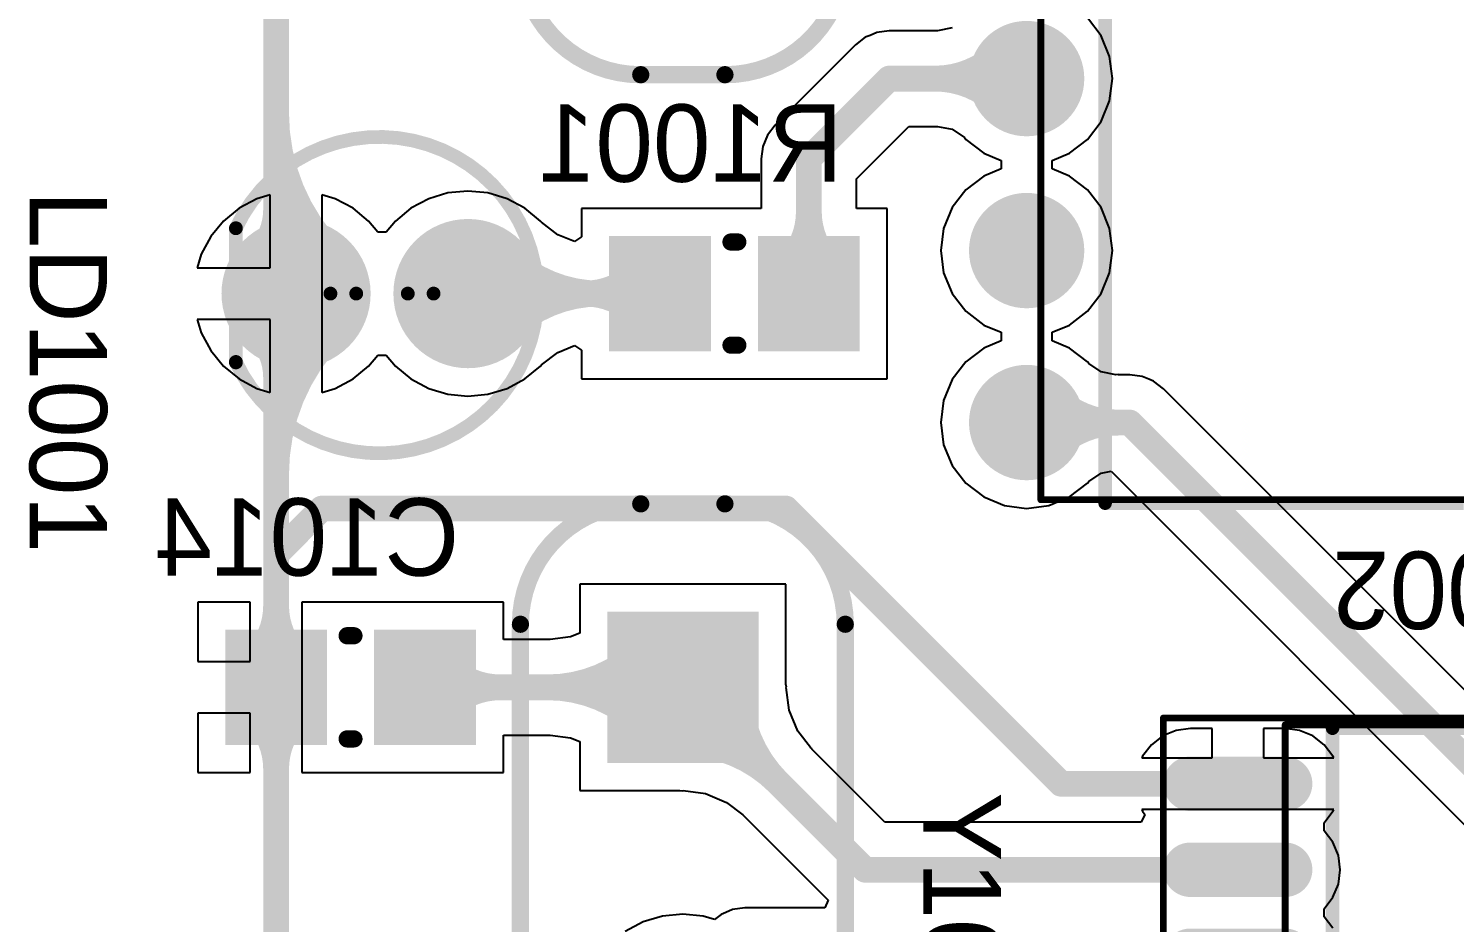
# Model space of a CAD drawing. Extents: x 41 to 201, y 4 to 127.
# Drawn here: x 96.76 to 117.83, y 39.35 to 52.56 of the extents above; entities that cross this region are included whole.
import ezdxf

# ---------------------------------------------------------------- set-up
doc = ezdxf.new("R2010")
doc.units = 0
doc.layers.get('0').update_dxf_attribs({"linetype": 'CONTINUOUS'})
for name, color, linetype in [('BOTTOMLAYER', 5, 'CONTINUOUS'), ('BOTTOMOVERLAY', 54, 'CONTINUOUS'), ('BOTTOMPASTE', 16, 'CONTINUOUS'), ('BOTTOMSOLDER', 6, 'CONTINUOUS'), ('MECHANICAL13', 56, 'CONTINUOUS'), ('MECHANICAL15', 56, 'CONTINUOUS'), ('MULTILAYER', 9, 'CONTINUOUS'), ('TOPLAYER', 1, 'CONTINUOUS'), ('TOPOVERLAY', 2, 'CONTINUOUS'), ('TOPSOLDER', 216, 'CONTINUOUS')]:
    doc.layers.add(name, color=color, linetype=linetype)

# ---------------------------------------------------------------- blocks, each defined once
blk = doc.blocks.new('DIP28_300_100__1')
at = {"layer": 'BOTTOMLAYER', "const_width": 0.75}
for points in [[(27.565, 0, 1), (28.315, 0, 1)], [(30.105, 0, 1), (30.855, 0, 1)], [(32.645, 0, 1), (33.395, 0, 1)]]:
    blk.add_lwpolyline(points, format="xyb", close=True, dxfattribs=at)
at = {"layer": 'BOTTOMSOLDER', "const_width": 0.852}
for points in [[(27.514, 0, 1), (28.366, 0, 1)], [(30.054, 0, 1), (30.906, 0, 1)], [(32.594, 0, 1), (33.446, 0, 1)]]:
    blk.add_lwpolyline(points, format="xyb", close=True, dxfattribs=at)
at = {"layer": 'MECHANICAL13', "const_width": 0.1}
for points in [[(34.16, 0.21), (34.16, 7.41)], [(34.16, 0.21), (-1.14, 0.21)]]:
    blk.add_lwpolyline(points, dxfattribs=at)
at = {"layer": 'MECHANICAL13', "const_width": 0.05}
blk.add_lwpolyline([(34.135, 0.21, 1), (34.185, 0.21, 1)], format="xyb", close=True, dxfattribs=at)
blk.add_lwpolyline([(34.135, 0.21, 1), (34.185, 0.21, 1)], format="xyb", close=True, dxfattribs=at)
at = {"layer": 'MULTILAYER', "const_width": 0.75}
for points in [[(27.565, 0, 1), (28.315, 0, 1)], [(30.105, 0, 1), (30.855, 0, 1)], [(32.645, 0, 1), (33.395, 0, 1)]]:
    blk.add_lwpolyline(points, format="xyb", close=True, dxfattribs=at)
at = {"layer": 'TOPLAYER', "const_width": 0.75}
for points in [[(27.565, 0, 1), (28.315, 0, 1)], [(30.105, 0, 1), (30.855, 0, 1)], [(32.645, 0, 1), (33.395, 0, 1)]]:
    blk.add_lwpolyline(points, format="xyb", close=True, dxfattribs=at)
at = {"layer": 'TOPOVERLAY', "const_width": 0.2}
for points in [[(34.21, 1.16), (34.21, 6.46)], [(34.21, 1.16), (-1.19, 1.16)]]:
    blk.add_lwpolyline(points, dxfattribs=at)
at = {"layer": 'TOPOVERLAY', "const_width": 0.1}
blk.add_lwpolyline([(34.16, 1.16, 1), (34.26, 1.16, 1)], format="xyb", close=True, dxfattribs=at)
blk.add_lwpolyline([(34.16, 1.16, 1), (34.26, 1.16, 1)], format="xyb", close=True, dxfattribs=at)
at = {"layer": 'TOPSOLDER', "const_width": 0.852}
for points in [[(27.514, 0, 1), (28.366, 0, 1)], [(30.054, 0, 1), (30.906, 0, 1)], [(32.594, 0, 1), (33.446, 0, 1)]]:
    blk.add_lwpolyline(points, format="xyb", close=True, dxfattribs=at)
blk = doc.blocks.new('LED3MM_4')
at = {"layer": 'BOTTOMLAYER', "const_width": 1}
for points in [[(-0.5, 0, 1), (0.5, 0, 1)], [(2.04, 0, 1), (3.04, 0, 1)]]:
    blk.add_lwpolyline(points, format="xyb", close=True, dxfattribs=at)
at = {"layer": 'BOTTOMSOLDER', "const_width": 1.102}
for points in [[(-0.551, 0, 1), (0.551, 0, 1)], [(1.989, 0, 1), (3.091, 0, 1)]]:
    blk.add_lwpolyline(points, format="xyb", close=True, dxfattribs=at)
at = {"layer": 'MULTILAYER', "const_width": 1}
for points in [[(-0.5, 0, 1), (0.5, 0, 1)], [(2.04, 0, 1), (3.04, 0, 1)]]:
    blk.add_lwpolyline(points, format="xyb", close=True, dxfattribs=at)
at = {"layer": 'TOPLAYER', "const_width": 1}
for points in [[(-0.5, 0, 1), (0.5, 0, 1)], [(2.04, 0, 1), (3.04, 0, 1)]]:
    blk.add_lwpolyline(points, format="xyb", close=True, dxfattribs=at)
at = {"layer": 'TOPOVERLAY', "const_width": 0.203}
blk.add_lwpolyline([(3.429, -0.965, -4.510709), (3.429, 1.01)], format="xyb", dxfattribs=at)
for points in [[(3.429, 1.016), (3.429, -0.965)], [(0.889, 0), (0.508, 0)], [(2.032, 0), (1.651, 0)]]:
    blk.add_lwpolyline(points, dxfattribs=at)
at = {"layer": 'TOPOVERLAY', "const_width": 0.102}
for points in [[(3.378, 1.016, 1), (3.48, 1.016, 1)], [(3.378, 1.01, 1), (3.48, 1.01, 1)], [(0.457, 0, 1), (0.559, 0, 1)], [(0.838, 0, 1), (0.94, 0, 1)], [(1.6, 0, 1), (1.702, 0, 1)], [(1.981, 0, 1), (2.083, 0, 1)], [(3.378, -0.965, 1), (3.48, -0.965, 1)], [(3.378, -0.965, 1), (3.48, -0.965, 1)]]:
    blk.add_lwpolyline(points, format="xyb", close=True, dxfattribs=at)
at = {"layer": 'TOPSOLDER', "const_width": 1.102}
for points in [[(-0.551, 0, 1), (0.551, 0, 1)], [(1.989, 0, 1), (3.091, 0, 1)]]:
    blk.add_lwpolyline(points, format="xyb", close=True, dxfattribs=at)
blk = doc.blocks.new('HC49_US_THT_7')
at = {"layer": 'BOTTOMLAYER', "const_width": 1.016}
blk.add_lwpolyline([(1.932, 0, 1), (2.948, 0, 1)], format="xyb", close=True, dxfattribs=at)
at = {"layer": 'BOTTOMLAYER'}
blk.add_solid([(-3.456, -1.016), (-1.424, -1.016), (-3.456, 1.016), (-1.424, 1.016)], dxfattribs=at)
at = {"layer": 'BOTTOMSOLDER', "const_width": 1.118}
blk.add_lwpolyline([(1.881, 0, 1), (2.999, 0, 1)], format="xyb", close=True, dxfattribs=at)
at = {"layer": 'BOTTOMSOLDER'}
blk.add_solid([(-3.558, -1.118), (-1.322, -1.118), (-3.558, 1.118), (-1.322, 1.118)], dxfattribs=at)
at = {"layer": 'MULTILAYER', "const_width": 1.016}
blk.add_lwpolyline([(1.932, 0, 1), (2.948, 0, 1)], format="xyb", close=True, dxfattribs=at)
at = {"layer": 'MULTILAYER'}
blk.add_solid([(-3.456, -1.016), (-1.424, -1.016), (-3.456, 1.016), (-1.424, 1.016)], dxfattribs=at)
at = {"layer": 'TOPLAYER', "const_width": 1.016}
blk.add_lwpolyline([(1.932, 0, 1), (2.948, 0, 1)], format="xyb", close=True, dxfattribs=at)
at = {"layer": 'TOPLAYER'}
blk.add_solid([(-3.456, -1.016), (-1.424, -1.016), (-3.456, 1.016), (-1.424, 1.016)], dxfattribs=at)
at = {"layer": 'TOPOVERLAY', "const_width": 0.254}
for points in [[(-5.15, 0.622, -0.414214), (-3.372, 2.4)], [(3.372, 2.4, -0.414214), (5.15, 0.622)], [(-3.372, -2.4, -0.414214), (-5.15, -0.622)], [(5.15, -0.622, -0.414214), (3.372, -2.4)]]:
    blk.add_lwpolyline(points, format="xyb", dxfattribs=at)
for points in [[(3.372, 2.4), (-3.372, 2.4)], [(-5.15, -0.622), (-5.15, 0.622)], [(5.15, -0.622), (5.15, 0.622)], [(3.372, -2.4), (-3.372, -2.4)]]:
    blk.add_lwpolyline(points, dxfattribs=at)
at = {"layer": 'TOPOVERLAY', "const_width": 0.127}
for points in [[(-3.435, 2.4, 1), (-3.308, 2.4, 1)], [(-3.435, 2.4, 1), (-3.308, 2.4, 1)], [(3.308, 2.4, 1), (3.435, 2.4, 1)], [(3.308, 2.4, 1), (3.435, 2.4, 1)], [(-5.213, 0.622, 1), (-5.086, 0.622, 1)], [(-5.213, 0.622, 1), (-5.086, 0.622, 1)], [(5.086, 0.622, 1), (5.213, 0.622, 1)], [(5.086, 0.622, 1), (5.213, 0.622, 1)], [(-5.213, -0.622, 1), (-5.086, -0.622, 1)], [(-5.213, -0.622, 1), (-5.086, -0.622, 1)], [(5.086, -0.622, 1), (5.213, -0.622, 1)], [(5.086, -0.622, 1), (5.213, -0.622, 1)], [(-3.435, -2.4, 1), (-3.308, -2.4, 1)], [(-3.435, -2.4, 1), (-3.308, -2.4, 1)], [(3.308, -2.4, 1), (3.435, -2.4, 1)], [(3.308, -2.4, 1), (3.435, -2.4, 1)]]:
    blk.add_lwpolyline(points, format="xyb", close=True, dxfattribs=at)
at = {"layer": 'TOPSOLDER', "const_width": 1.118}
blk.add_lwpolyline([(1.881, 0, 1), (2.999, 0, 1)], format="xyb", close=True, dxfattribs=at)
at = {"layer": 'TOPSOLDER'}
blk.add_solid([(-3.558, -1.118), (-1.322, -1.118), (-3.558, 1.118), (-1.322, 1.118)], dxfattribs=at)
blk = doc.blocks.new('HC49_US_THT_8')
at = {"layer": 'BOTTOMLAYER', "const_width": 1.016}
blk.add_lwpolyline([(1.932, 0, 1), (2.948, 0, 1)], format="xyb", close=True, dxfattribs=at)
at = {"layer": 'BOTTOMLAYER'}
blk.add_solid([(-3.456, -1.016), (-1.424, -1.016), (-3.456, 1.016), (-1.424, 1.016)], dxfattribs=at)
at = {"layer": 'BOTTOMSOLDER', "const_width": 1.118}
blk.add_lwpolyline([(1.881, 0, 1), (2.999, 0, 1)], format="xyb", close=True, dxfattribs=at)
at = {"layer": 'BOTTOMSOLDER'}
blk.add_solid([(-3.558, -1.118), (-1.322, -1.118), (-3.558, 1.118), (-1.322, 1.118)], dxfattribs=at)
at = {"layer": 'MULTILAYER', "const_width": 1.016}
blk.add_lwpolyline([(1.932, 0, 1), (2.948, 0, 1)], format="xyb", close=True, dxfattribs=at)
at = {"layer": 'MULTILAYER'}
blk.add_solid([(-3.456, -1.016), (-1.424, -1.016), (-3.456, 1.016), (-1.424, 1.016)], dxfattribs=at)
at = {"layer": 'TOPLAYER', "const_width": 1.016}
blk.add_lwpolyline([(1.932, 0, 1), (2.948, 0, 1)], format="xyb", close=True, dxfattribs=at)
at = {"layer": 'TOPLAYER'}
blk.add_solid([(-3.456, -1.016), (-1.424, -1.016), (-3.456, 1.016), (-1.424, 1.016)], dxfattribs=at)
at = {"layer": 'TOPOVERLAY', "const_width": 0.254}
for points in [[(-5.15, 0.622, -0.414214), (-3.372, 2.4)], [(3.372, 2.4, -0.414214), (5.15, 0.622)], [(-3.372, -2.4, -0.414214), (-5.15, -0.622)], [(5.15, -0.622, -0.414214), (3.372, -2.4)]]:
    blk.add_lwpolyline(points, format="xyb", dxfattribs=at)
for points in [[(3.372, 2.4), (-3.372, 2.4)], [(-5.15, -0.622), (-5.15, 0.622)], [(5.15, -0.622), (5.15, 0.622)], [(3.372, -2.4), (-3.372, -2.4)]]:
    blk.add_lwpolyline(points, dxfattribs=at)
at = {"layer": 'TOPOVERLAY', "const_width": 0.127}
for points in [[(-3.435, 2.4, 1), (-3.308, 2.4, 1)], [(-3.435, 2.4, 1), (-3.308, 2.4, 1)], [(3.308, 2.4, 1), (3.435, 2.4, 1)], [(3.308, 2.4, 1), (3.435, 2.4, 1)], [(-5.213, 0.622, 1), (-5.086, 0.622, 1)], [(-5.213, 0.622, 1), (-5.086, 0.622, 1)], [(5.086, 0.622, 1), (5.213, 0.622, 1)], [(5.086, 0.622, 1), (5.213, 0.622, 1)], [(-5.213, -0.622, 1), (-5.086, -0.622, 1)], [(-5.213, -0.622, 1), (-5.086, -0.622, 1)], [(5.086, -0.622, 1), (5.213, -0.622, 1)], [(5.086, -0.622, 1), (5.213, -0.622, 1)], [(-3.435, -2.4, 1), (-3.308, -2.4, 1)], [(-3.435, -2.4, 1), (-3.308, -2.4, 1)], [(3.308, -2.4, 1), (3.435, -2.4, 1)], [(3.308, -2.4, 1), (3.435, -2.4, 1)]]:
    blk.add_lwpolyline(points, format="xyb", close=True, dxfattribs=at)
at = {"layer": 'TOPSOLDER', "const_width": 1.118}
blk.add_lwpolyline([(1.881, 0, 1), (2.999, 0, 1)], format="xyb", close=True, dxfattribs=at)
at = {"layer": 'TOPSOLDER'}
blk.add_solid([(-3.558, -1.118), (-1.322, -1.118), (-3.558, 1.118), (-1.322, 1.118)], dxfattribs=at)
blk = doc.blocks.new('0805C_B_25')
at = {"layer": 'BOTTOMLAYER'}
for points in [[(-0.45, -0.75), (-0.45, 0.75), (-1.75, -0.75), (-1.75, 0.75)], [(1.75, -0.75), (1.75, 0.75), (0.45, -0.75), (0.45, 0.75)]]:
    blk.add_solid(points, dxfattribs=at)
at = {"layer": 'BOTTOMOVERLAY', "const_width": 0.254}
for points in [[(0.051, 0.762), (-0.051, 0.762)], [(0.051, -0.762), (-0.051, -0.762)]]:
    blk.add_lwpolyline(points, dxfattribs=at)
at = {"layer": 'BOTTOMOVERLAY', "const_width": 0.127}
for points in [[(-0.114, 0.762, 1), (0.013, 0.762, 1)], [(-0.013, 0.762, 1), (0.114, 0.762, 1)], [(-0.114, -0.762, 1), (0.013, -0.762, 1)], [(-0.013, -0.762, 1), (0.114, -0.762, 1)]]:
    blk.add_lwpolyline(points, format="xyb", close=True, dxfattribs=at)
at = {"layer": 'BOTTOMPASTE'}
for points in [[(-0.45, -0.75), (-0.45, 0.75), (-1.75, -0.75), (-1.75, 0.75)], [(1.75, -0.75), (1.75, 0.75), (0.45, -0.75), (0.45, 0.75)]]:
    blk.add_solid(points, dxfattribs=at)
at = {"layer": 'BOTTOMSOLDER'}
for points in [[(-0.348, -0.852), (-0.348, 0.852), (-1.852, -0.852), (-1.852, 0.852)], [(1.852, -0.852), (1.852, 0.852), (0.348, -0.852), (0.348, 0.852)]]:
    blk.add_solid(points, dxfattribs=at)
blk = doc.blocks.new('0805R_B_26')
at = {"layer": 'BOTTOMLAYER'}
for points in [[(-0.45, -0.75), (-0.45, 0.75), (-1.75, -0.75), (-1.75, 0.75)], [(1.75, -0.75), (1.75, 0.75), (0.45, -0.75), (0.45, 0.75)]]:
    blk.add_solid(points, dxfattribs=at)
at = {"layer": 'BOTTOMOVERLAY', "const_width": 0.254}
for points in [[(0.051, 0.762), (-0.051, 0.762)], [(0.051, -0.762), (-0.051, -0.762)]]:
    blk.add_lwpolyline(points, dxfattribs=at)
at = {"layer": 'BOTTOMOVERLAY', "const_width": 0.127}
for points in [[(-0.114, 0.762, 1), (0.013, 0.762, 1)], [(-0.013, 0.762, 1), (0.114, 0.762, 1)], [(-0.114, -0.762, 1), (0.013, -0.762, 1)], [(-0.013, -0.762, 1), (0.114, -0.762, 1)]]:
    blk.add_lwpolyline(points, format="xyb", close=True, dxfattribs=at)
at = {"layer": 'BOTTOMPASTE'}
for points in [[(-0.45, -0.75), (-0.45, 0.75), (-1.75, -0.75), (-1.75, 0.75)], [(1.75, -0.75), (1.75, 0.75), (0.45, -0.75), (0.45, 0.75)]]:
    blk.add_solid(points, dxfattribs=at)
at = {"layer": 'BOTTOMSOLDER'}
for points in [[(-0.348, -0.852), (-0.348, 0.852), (-1.852, -0.852), (-1.852, 0.852)], [(1.852, -0.852), (1.852, 0.852), (0.348, -0.852), (0.348, 0.852)]]:
    blk.add_solid(points, dxfattribs=at)
blk = doc.blocks.new('WSO18_L_B_30')
at = {"layer": 'BOTTOMLAYER', "const_width": 0.6}
for points in [[(-3.8, 5.08), (-5.2, 5.08)], [(5.2, 5.08), (3.8, 5.08)], [(-3.8, 3.81), (-5.2, 3.81)], [(5.2, 3.81), (3.8, 3.81)], [(-3.8, 2.54), (-5.2, 2.54)], [(5.2, 2.54), (3.8, 2.54)], [(-3.8, 1.27), (-5.2, 1.27)], [(5.2, 1.27), (3.8, 1.27)], [(-3.8, 0), (-5.2, 0)], [(5.2, 0), (3.8, 0)], [(-3.8, -1.27), (-5.2, -1.27)], [(5.2, -1.27), (3.8, -1.27)], [(-3.8, -2.54), (-5.2, -2.54)], [(5.2, -2.54), (3.8, -2.54)], [(-3.8, -3.81), (-5.2, -3.81)], [(5.2, -3.81), (3.8, -3.81)], [(-3.8, -5.08), (-5.2, -5.08)], [(5.2, -5.08), (3.8, -5.08)]]:
    blk.add_lwpolyline(points, dxfattribs=at)
at = {"layer": 'BOTTOMLAYER', "const_width": 0.3}
for points in [[(-5.35, 5.08, 1), (-5.05, 5.08, 1)], [(-3.95, 5.08, 1), (-3.65, 5.08, 1)], [(3.65, 5.08, 1), (3.95, 5.08, 1)], [(5.05, 5.08, 1), (5.35, 5.08, 1)], [(-5.35, 3.81, 1), (-5.05, 3.81, 1)], [(-3.95, 3.81, 1), (-3.65, 3.81, 1)], [(3.65, 3.81, 1), (3.95, 3.81, 1)], [(5.05, 3.81, 1), (5.35, 3.81, 1)], [(-5.35, 2.54, 1), (-5.05, 2.54, 1)], [(-3.95, 2.54, 1), (-3.65, 2.54, 1)], [(3.65, 2.54, 1), (3.95, 2.54, 1)], [(5.05, 2.54, 1), (5.35, 2.54, 1)], [(-5.35, 1.27, 1), (-5.05, 1.27, 1)], [(-3.95, 1.27, 1), (-3.65, 1.27, 1)], [(3.65, 1.27, 1), (3.95, 1.27, 1)], [(5.05, 1.27, 1), (5.35, 1.27, 1)], [(-5.35, 0, 1), (-5.05, 0, 1)], [(-3.95, 0, 1), (-3.65, 0, 1)], [(3.65, 0, 1), (3.95, 0, 1)], [(5.05, 0, 1), (5.35, 0, 1)], [(-5.35, -1.27, 1), (-5.05, -1.27, 1)], [(-3.95, -1.27, 1), (-3.65, -1.27, 1)], [(3.65, -1.27, 1), (3.95, -1.27, 1)], [(5.05, -1.27, 1), (5.35, -1.27, 1)], [(-5.35, -2.54, 1), (-5.05, -2.54, 1)], [(-3.95, -2.54, 1), (-3.65, -2.54, 1)], [(3.65, -2.54, 1), (3.95, -2.54, 1)], [(5.05, -2.54, 1), (5.35, -2.54, 1)], [(-5.35, -3.81, 1), (-5.05, -3.81, 1)], [(-3.95, -3.81, 1), (-3.65, -3.81, 1)], [(3.65, -3.81, 1), (3.95, -3.81, 1)], [(5.05, -3.81, 1), (5.35, -3.81, 1)], [(-5.35, -5.08, 1), (-5.05, -5.08, 1)], [(-3.95, -5.08, 1), (-3.65, -5.08, 1)], [(3.65, -5.08, 1), (3.95, -5.08, 1)], [(5.05, -5.08, 1), (5.35, -5.08, 1)]]:
    blk.add_lwpolyline(points, format="xyb", close=True, dxfattribs=at)
at = {"layer": 'BOTTOMOVERLAY', "const_width": 0.2}
for points in [[(-3.1, -5.9), (-3.1, 5.9)], [(-3.1, 5.9), (3.1, 5.9)], [(3.1, -5.9), (3.1, 5.9)], [(-3.1, -5.9), (3.1, -5.9)]]:
    blk.add_lwpolyline(points, dxfattribs=at)
at = {"layer": 'BOTTOMOVERLAY'}
for points, const_width in [([(-3.15, 5.9, 1), (-3.05, 5.9, 1)], 0.1), ([(-3.15, 5.9, 1), (-3.05, 5.9, 1)], 0.1), ([(3.05, 5.9, 1), (3.15, 5.9, 1)], 0.1), ([(3.05, 5.9, 1), (3.15, 5.9, 1)], 0.1), ([(-1.8, -4.9, 1), (-2.4, -4.9, 1)], 0.6), ([(-2.55, -4.9, 1), (-2.25, -4.9, 1)], 0.3), ([(-1.95, -4.9, 1), (-1.65, -4.9, 1)], 0.3), ([(-4.375, -5.93, 1), (-4.625, -5.93, 1)], 0.25), ([(-4.687, -5.93, 1), (-4.563, -5.93, 1)], 0.125), ([(-4.437, -5.93, 1), (-4.312, -5.93, 1)], 0.125), ([(-3.15, -5.9, 1), (-3.05, -5.9, 1)], 0.1), ([(-3.15, -5.9, 1), (-3.05, -5.9, 1)], 0.1), ([(3.05, -5.9, 1), (3.15, -5.9, 1)], 0.1), ([(3.05, -5.9, 1), (3.15, -5.9, 1)], 0.1)]:
    blk.add_lwpolyline(points, format="xyb", close=True, dxfattribs=dict(at, const_width=const_width))
at = {"layer": 'BOTTOMPASTE', "const_width": 0.6}
for points in [[(-3.8, 5.08), (-5.2, 5.08)], [(5.2, 5.08), (3.8, 5.08)], [(-3.8, 3.81), (-5.2, 3.81)], [(5.2, 3.81), (3.8, 3.81)], [(-3.8, 2.54), (-5.2, 2.54)], [(5.2, 2.54), (3.8, 2.54)], [(-3.8, 1.27), (-5.2, 1.27)], [(5.2, 1.27), (3.8, 1.27)], [(-3.8, 0), (-5.2, 0)], [(5.2, 0), (3.8, 0)], [(-3.8, -1.27), (-5.2, -1.27)], [(5.2, -1.27), (3.8, -1.27)], [(-3.8, -2.54), (-5.2, -2.54)], [(5.2, -2.54), (3.8, -2.54)], [(-3.8, -3.81), (-5.2, -3.81)], [(5.2, -3.81), (3.8, -3.81)], [(-3.8, -5.08), (-5.2, -5.08)], [(5.2, -5.08), (3.8, -5.08)]]:
    blk.add_lwpolyline(points, dxfattribs=at)
at = {"layer": 'BOTTOMPASTE', "const_width": 0.3}
for points in [[(-5.35, 5.08, 1), (-5.05, 5.08, 1)], [(-3.95, 5.08, 1), (-3.65, 5.08, 1)], [(3.65, 5.08, 1), (3.95, 5.08, 1)], [(5.05, 5.08, 1), (5.35, 5.08, 1)], [(-5.35, 3.81, 1), (-5.05, 3.81, 1)], [(-3.95, 3.81, 1), (-3.65, 3.81, 1)], [(3.65, 3.81, 1), (3.95, 3.81, 1)], [(5.05, 3.81, 1), (5.35, 3.81, 1)], [(-5.35, 2.54, 1), (-5.05, 2.54, 1)], [(-3.95, 2.54, 1), (-3.65, 2.54, 1)], [(3.65, 2.54, 1), (3.95, 2.54, 1)], [(5.05, 2.54, 1), (5.35, 2.54, 1)], [(-5.35, 1.27, 1), (-5.05, 1.27, 1)], [(-3.95, 1.27, 1), (-3.65, 1.27, 1)], [(3.65, 1.27, 1), (3.95, 1.27, 1)], [(5.05, 1.27, 1), (5.35, 1.27, 1)], [(-5.35, 0, 1), (-5.05, 0, 1)], [(-3.95, 0, 1), (-3.65, 0, 1)], [(3.65, 0, 1), (3.95, 0, 1)], [(5.05, 0, 1), (5.35, 0, 1)], [(-5.35, -1.27, 1), (-5.05, -1.27, 1)], [(-3.95, -1.27, 1), (-3.65, -1.27, 1)], [(3.65, -1.27, 1), (3.95, -1.27, 1)], [(5.05, -1.27, 1), (5.35, -1.27, 1)], [(-5.35, -2.54, 1), (-5.05, -2.54, 1)], [(-3.95, -2.54, 1), (-3.65, -2.54, 1)], [(3.65, -2.54, 1), (3.95, -2.54, 1)], [(5.05, -2.54, 1), (5.35, -2.54, 1)], [(-5.35, -3.81, 1), (-5.05, -3.81, 1)], [(-3.95, -3.81, 1), (-3.65, -3.81, 1)], [(3.65, -3.81, 1), (3.95, -3.81, 1)], [(5.05, -3.81, 1), (5.35, -3.81, 1)], [(-5.35, -5.08, 1), (-5.05, -5.08, 1)], [(-3.95, -5.08, 1), (-3.65, -5.08, 1)], [(3.65, -5.08, 1), (3.95, -5.08, 1)], [(5.05, -5.08, 1), (5.35, -5.08, 1)]]:
    blk.add_lwpolyline(points, format="xyb", close=True, dxfattribs=at)
at = {"layer": 'BOTTOMSOLDER', "const_width": 0.803}
for points in [[(-3.8, 5.08), (-5.2, 5.08)], [(5.2, 5.08), (3.8, 5.08)], [(-3.8, 3.81), (-5.2, 3.81)], [(5.2, 3.81), (3.8, 3.81)], [(-3.8, 2.54), (-5.2, 2.54)], [(5.2, 2.54), (3.8, 2.54)], [(-3.8, 1.27), (-5.2, 1.27)], [(5.2, 1.27), (3.8, 1.27)], [(-3.8, 0), (-5.2, 0)], [(5.2, 0), (3.8, 0)], [(-3.8, -1.27), (-5.2, -1.27)], [(5.2, -1.27), (3.8, -1.27)], [(-3.8, -2.54), (-5.2, -2.54)], [(5.2, -2.54), (3.8, -2.54)], [(-3.8, -3.81), (-5.2, -3.81)], [(5.2, -3.81), (3.8, -3.81)], [(-3.8, -5.08), (-5.2, -5.08)], [(5.2, -5.08), (3.8, -5.08)]]:
    blk.add_lwpolyline(points, dxfattribs=at)
at = {"layer": 'BOTTOMSOLDER', "const_width": 0.402}
for points in [[(-5.401, 5.08, 1), (-4.999, 5.08, 1)], [(-4.001, 5.08, 1), (-3.599, 5.08, 1)], [(3.599, 5.08, 1), (4.001, 5.08, 1)], [(4.999, 5.08, 1), (5.401, 5.08, 1)], [(-5.401, 3.81, 1), (-4.999, 3.81, 1)], [(-4.001, 3.81, 1), (-3.599, 3.81, 1)], [(3.599, 3.81, 1), (4.001, 3.81, 1)], [(4.999, 3.81, 1), (5.401, 3.81, 1)], [(-5.401, 2.54, 1), (-4.999, 2.54, 1)], [(-4.001, 2.54, 1), (-3.599, 2.54, 1)], [(3.599, 2.54, 1), (4.001, 2.54, 1)], [(4.999, 2.54, 1), (5.401, 2.54, 1)], [(-5.401, 1.27, 1), (-4.999, 1.27, 1)], [(-4.001, 1.27, 1), (-3.599, 1.27, 1)], [(3.599, 1.27, 1), (4.001, 1.27, 1)], [(4.999, 1.27, 1), (5.401, 1.27, 1)], [(-5.401, 0, 1), (-4.999, 0, 1)], [(-4.001, 0, 1), (-3.599, 0, 1)], [(3.599, 0, 1), (4.001, 0, 1)], [(4.999, 0, 1), (5.401, 0, 1)], [(-5.401, -1.27, 1), (-4.999, -1.27, 1)], [(-4.001, -1.27, 1), (-3.599, -1.27, 1)], [(3.599, -1.27, 1), (4.001, -1.27, 1)], [(4.999, -1.27, 1), (5.401, -1.27, 1)], [(-5.401, -2.54, 1), (-4.999, -2.54, 1)], [(-4.001, -2.54, 1), (-3.599, -2.54, 1)], [(3.599, -2.54, 1), (4.001, -2.54, 1)], [(4.999, -2.54, 1), (5.401, -2.54, 1)], [(-5.401, -3.81, 1), (-4.999, -3.81, 1)], [(-4.001, -3.81, 1), (-3.599, -3.81, 1)], [(3.599, -3.81, 1), (4.001, -3.81, 1)], [(4.999, -3.81, 1), (5.401, -3.81, 1)], [(-5.401, -5.08, 1), (-4.999, -5.08, 1)], [(-4.001, -5.08, 1), (-3.599, -5.08, 1)], [(3.599, -5.08, 1), (4.001, -5.08, 1)], [(4.999, -5.08, 1), (5.401, -5.08, 1)]]:
    blk.add_lwpolyline(points, format="xyb", close=True, dxfattribs=at)
at = {"layer": 'MECHANICAL13', "const_width": 0.1}
for points in [[(-3.8, -5.95), (-3.8, 5.95)], [(-3.8, 5.95), (3.8, 5.95)], [(3.8, -5.95), (3.8, 5.95)], [(-3.8, -5.95), (3.8, -5.95)]]:
    blk.add_lwpolyline(points, dxfattribs=at)
at = {"layer": 'MECHANICAL13'}
for points, const_width in [([(-3.825, 5.95, 1), (-3.775, 5.95, 1)], 0.05), ([(-3.825, 5.95, 1), (-3.775, 5.95, 1)], 0.05), ([(3.775, 5.95, 1), (3.825, 5.95, 1)], 0.05), ([(3.775, 5.95, 1), (3.825, 5.95, 1)], 0.05), ([(-2.4, -5.05, 1), (-3.4, -5.05, 1)], 0.1), ([(-3.425, -5.05, 1), (-3.375, -5.05, 1)], 0.05), ([(-2.425, -5.05, 1), (-2.375, -5.05, 1)], 0.05), ([(-3.825, -5.95, 1), (-3.775, -5.95, 1)], 0.05), ([(-3.825, -5.95, 1), (-3.775, -5.95, 1)], 0.05), ([(3.775, -5.95, 1), (3.825, -5.95, 1)], 0.05), ([(3.775, -5.95, 1), (3.825, -5.95, 1)], 0.05)]:
    blk.add_lwpolyline(points, format="xyb", close=True, dxfattribs=dict(at, const_width=const_width))
at = {"layer": 'MECHANICAL15', "const_width": 0.1}
for points in [[(-5.6, -6.05), (-5.6, 6.05)], [(-5.6, 6.05), (5.6, 6.05)], [(5.6, -6.05), (5.6, 6.05)], [(0, -0.5), (0, 0.5)], [(-0.5, 0), (0.5, 0)], [(-5.6, -6.05), (5.6, -6.05)]]:
    blk.add_lwpolyline(points, dxfattribs=at)
at = {"layer": 'MECHANICAL15', "const_width": 0.05}
for points in [[(-5.625, 6.05, 1), (-5.575, 6.05, 1)], [(-5.625, 6.05, 1), (-5.575, 6.05, 1)], [(5.575, 6.05, 1), (5.625, 6.05, 1)], [(5.575, 6.05, 1), (5.625, 6.05, 1)], [(-0.025, 0.5, 1), (0.025, 0.5, 1)], [(-0.525, 0, 1), (-0.475, 0, 1)], [(0.475, 0, 1), (0.525, 0, 1)], [(-0.025, -0.5, 1), (0.025, -0.5, 1)], [(-5.625, -6.05, 1), (-5.575, -6.05, 1)], [(-5.625, -6.05, 1), (-5.575, -6.05, 1)], [(5.575, -6.05, 1), (5.625, -6.05, 1)], [(5.575, -6.05, 1), (5.625, -6.05, 1)]]:
    blk.add_lwpolyline(points, format="xyb", close=True, dxfattribs=at)

msp = doc.modelspace()

# ---------------------------------------------------------------- linework, layer by layer
at = {"layer": 'BOTTOMLAYER'}
for p, q in [((112.605, 52.45), (112.403, 52.713)), ((109.292, 52.497), (109.192, 52.455)), ((109.474, 52.521), (109.292, 52.497)), ((110.155, 52.521), (109.474, 52.521)), ((110.188, 52.521), (110.155, 52.524)), ((110.155, 52.524), (110.155, 52.521)), ((110.405, 52.564), (110.188, 52.521)), ((108.976, 52.314), (107.79, 51.128)), ((109.122, 52.426), (108.976, 52.314)), ((109.192, 52.455), (109.122, 52.426)), ((112.732, 52.144), (112.605, 52.45)), ((112.775, 51.816), (112.732, 52.144)), ((112.732, 51.488), (112.775, 51.816)), ((112.605, 51.182), (112.732, 51.488)), ((107.79, 51.128), (107.678, 50.982)), ((108.993, 50.338), (109.766, 51.111)), ((109.766, 51.111), (110.155, 51.111)), ((110.155, 51.111), (110.155, 51.108)), ((110.155, 51.108), (110.188, 51.111)), ((110.188, 51.111), (110.405, 51.068)), ((110.405, 51.068), (110.589, 50.945)), ((112.403, 50.919), (112.605, 51.182)), ((107.607, 50.812), (107.583, 50.63)), ((107.678, 50.982), (107.607, 50.812)), ((110.589, 50.945), (110.609, 50.919)), ((110.609, 50.919), (110.872, 50.717)), ((112.14, 50.717), (112.403, 50.919)), ((107.583, 50.63), (107.583, 49.899)), ((110.872, 50.717), (111.131, 50.609)), ((111.131, 50.609), (111.131, 50.482)), ((111.881, 50.609), (112.14, 50.717)), ((111.881, 50.482), (111.881, 50.609)), ((110.872, 50.375), (110.609, 50.173)), ((111.131, 50.482), (110.872, 50.375)), ((112.14, 50.375), (111.881, 50.482)), ((112.403, 50.173), (112.14, 50.375)), ((103.251, 50.156), (102.955, 50.127)), ((103.547, 50.127), (103.251, 50.156)), ((108.993, 49.899), (108.993, 50.338)), ((110.609, 50.173), (110.407, 49.91)), ((112.605, 49.91), (112.403, 50.173)), ((100.131, 50.041), (99.869, 49.901)), ((100.33, 50.101), (100.131, 50.041)), ((100.33, 49.022), (100.33, 50.101)), ((101.291, 50.041), (101.092, 50.101)), ((101.092, 50.101), (101.092, 48.641)), ((101.553, 49.901), (101.291, 50.041)), ((102.671, 50.041), (102.409, 49.901)), ((102.955, 50.127), (102.671, 50.041)), ((103.831, 50.041), (103.547, 50.127)), ((104.093, 49.901), (103.831, 50.041)), ((99.869, 49.901), (99.64, 49.712)), ((101.782, 49.712), (101.553, 49.901)), ((102.409, 49.901), (102.18, 49.712)), ((104.322, 49.712), (104.093, 49.901)), ((107.583, 49.899), (104.93, 49.899)), ((104.93, 49.899), (104.93, 49.478)), ((109.446, 49.899), (108.993, 49.899)), ((109.446, 47.383), (109.446, 49.899)), ((110.407, 49.91), (110.28, 49.604)), ((112.732, 49.604), (112.605, 49.91)), ((99.64, 49.712), (99.451, 49.483)), ((101.918, 49.548), (101.782, 49.712)), ((102.044, 49.548), (101.918, 49.548)), ((102.18, 49.712), (102.044, 49.548)), ((104.337, 49.695), (104.322, 49.712)), ((104.578, 49.509), (104.337, 49.695)), ((110.28, 49.604), (110.237, 49.276)), ((112.775, 49.276), (112.732, 49.604)), ((99.451, 49.483), (99.311, 49.221)), ((104.824, 49.408), (104.578, 49.509)), ((104.93, 49.478), (104.824, 49.408)), ((99.311, 49.221), (99.251, 49.022)), ((110.237, 49.276), (110.28, 48.948)), ((112.732, 48.948), (112.775, 49.276)), ((99.251, 49.022), (100.33, 49.022)), ((110.28, 48.948), (110.407, 48.642)), ((112.605, 48.642), (112.732, 48.948)), ((101.092, 48.641), (101.092, 47.181)), ((110.407, 48.642), (110.609, 48.379)), ((112.403, 48.379), (112.605, 48.642)), ((100.33, 48.26), (99.251, 48.26)), ((99.251, 48.26), (99.311, 48.061)), ((100.33, 47.181), (100.33, 48.26)), ((110.609, 48.379), (110.872, 48.177)), ((112.14, 48.177), (112.403, 48.379)), ((99.311, 48.061), (99.451, 47.799)), ((110.872, 48.177), (111.131, 48.069)), ((111.131, 48.069), (111.131, 47.943)), ((111.881, 48.069), (112.14, 48.177)), ((111.881, 47.943), (111.881, 48.069)), ((104.578, 47.773), (104.824, 47.874)), ((104.824, 47.874), (104.93, 47.804)), ((110.872, 47.835), (110.609, 47.633)), ((111.131, 47.943), (110.872, 47.835)), ((112.14, 47.835), (111.881, 47.943)), ((112.403, 47.633), (112.14, 47.835)), ((99.451, 47.799), (99.64, 47.57)), ((101.782, 47.57), (101.918, 47.734)), ((101.918, 47.734), (102.044, 47.734)), ((102.044, 47.734), (102.18, 47.57)), ((104.337, 47.587), (104.578, 47.773)), ((104.93, 47.804), (104.93, 47.383)), ((110.609, 47.633), (110.407, 47.37)), ((112.423, 47.607), (112.403, 47.633)), ((99.64, 47.57), (99.869, 47.381)), ((101.553, 47.381), (101.782, 47.57)), ((102.18, 47.57), (102.409, 47.381)), ((104.093, 47.381), (104.322, 47.57)), ((104.322, 47.57), (104.337, 47.587)), ((112.607, 47.484), (112.423, 47.607)), ((112.824, 47.441), (112.607, 47.484)), ((112.857, 47.444), (112.824, 47.441)), ((112.857, 47.441), (112.857, 47.444)), ((113.03, 47.441), (112.857, 47.441)), ((113.212, 47.417), (113.03, 47.441)), ((113.312, 47.375), (113.212, 47.417)), ((99.869, 47.381), (100.131, 47.241)), ((100.131, 47.241), (100.33, 47.181)), ((101.092, 47.181), (101.291, 47.241)), ((101.291, 47.241), (101.553, 47.381)), ((102.409, 47.381), (102.671, 47.241)), ((102.671, 47.241), (102.955, 47.155)), ((103.547, 47.155), (103.831, 47.241)), ((103.831, 47.241), (104.093, 47.381)), ((104.93, 47.383), (109.446, 47.383)), ((110.407, 47.37), (110.28, 47.064)), ((113.382, 47.346), (113.312, 47.375)), ((113.528, 47.234), (113.382, 47.346)), ((121.196, 39.567), (113.528, 47.234)), ((102.955, 47.155), (103.251, 47.126)), ((103.251, 47.126), (103.547, 47.155)), ((110.28, 47.064), (110.237, 46.736)), ((110.237, 46.736), (110.28, 46.408)), ((110.28, 46.408), (110.407, 46.102)), ((110.407, 46.102), (110.609, 45.839)), ((112.423, 45.865), (112.607, 45.988)), ((112.607, 45.988), (112.753, 46.017)), ((112.753, 46.017), (120.406, 38.364)), ((110.609, 45.839), (110.872, 45.637)), ((112.14, 45.637), (112.403, 45.839)), ((112.403, 45.839), (112.423, 45.865)), ((110.872, 45.637), (111.178, 45.51)), ((111.834, 45.51), (112.14, 45.637)), ((111.178, 45.51), (111.506, 45.467)), ((111.506, 45.467), (111.834, 45.51)), ((107.95, 44.35), (104.902, 44.35)), ((104.902, 44.35), (104.902, 43.626)), ((107.95, 42.872), (107.95, 44.35)), ((100.035, 44.084), (99.258, 44.084)), ((99.258, 44.084), (99.258, 43.207)), ((100.035, 43.207), (100.035, 44.084)), ((103.774, 44.084), (100.797, 44.084)), ((100.797, 44.084), (100.797, 42.826)), ((103.774, 43.531), (103.774, 44.084)), ((104.902, 43.626), (104.768, 43.57)), ((104.433, 43.531), (103.774, 43.531)), ((104.462, 43.531), (104.433, 43.533)), ((104.433, 43.533), (104.433, 43.531)), ((104.466, 43.531), (104.462, 43.531)), ((104.768, 43.57), (104.466, 43.531)), ((99.258, 43.207), (100.035, 43.207)), ((100.797, 42.826), (100.797, 41.568)), ((107.956, 42.826), (107.95, 42.872)), ((107.952, 42.822), (107.956, 42.826)), ((107.996, 42.491), (107.952, 42.822)), ((107.956, 42.826), (107.956, 42.826)), ((100.035, 42.445), (99.258, 42.445)), ((99.258, 42.445), (99.258, 41.568)), ((100.035, 41.568), (100.035, 42.445)), ((108.125, 42.18), (107.996, 42.491)), ((108.31, 41.939), (108.125, 42.18)), ((113.715, 42.189), (113.519, 42.108)), ((113.926, 42.217), (113.715, 42.189)), ((114.245, 42.217), (113.926, 42.217)), ((114.245, 41.783), (114.245, 42.217)), ((115.326, 42.217), (115.007, 42.217)), ((115.007, 42.217), (115.007, 41.783)), ((115.537, 42.189), (115.326, 42.217)), ((115.733, 42.108), (115.537, 42.189)), ((103.774, 41.568), (103.774, 42.121)), ((103.774, 42.121), (104.433, 42.121)), ((104.433, 42.121), (104.433, 42.119)), ((104.433, 42.119), (104.462, 42.121)), ((104.462, 42.121), (104.466, 42.121)), ((104.466, 42.121), (104.768, 42.082)), ((104.768, 42.082), (104.902, 42.026)), ((104.902, 42.026), (104.902, 41.302)), ((108.313, 41.936), (108.31, 41.939)), ((108.335, 41.917), (108.313, 41.936)), ((113.35, 41.978), (113.22, 41.809)), ((113.519, 42.108), (113.35, 41.978)), ((115.902, 41.978), (115.733, 42.108)), ((116.032, 41.809), (115.902, 41.978)), ((108.333, 41.915), (108.335, 41.917)), ((109.412, 40.837), (108.333, 41.915)), ((108.333, 41.915), (108.333, 41.915)), ((113.22, 41.809), (113.209, 41.783)), ((113.209, 41.783), (114.245, 41.783)), ((115.007, 41.783), (116.043, 41.783)), ((116.043, 41.783), (116.032, 41.809)), ((99.258, 41.568), (100.035, 41.568)), ((100.797, 41.568), (103.774, 41.568)), ((104.902, 41.302), (106.38, 41.302)), ((106.38, 41.302), (106.426, 41.296)), ((106.426, 41.296), (106.43, 41.3)), ((106.43, 41.3), (106.761, 41.256)), ((106.426, 41.296), (106.426, 41.296)), ((106.761, 41.256), (107.072, 41.127)), ((107.072, 41.127), (107.313, 40.942)), ((107.313, 40.942), (107.316, 40.939)), ((107.316, 40.939), (107.335, 40.917)), ((107.335, 40.917), (107.337, 40.919)), ((107.337, 40.919), (107.337, 40.919)), ((107.337, 40.919), (107.337, 40.919)), ((107.337, 40.919), (108.572, 39.684)), ((113.254, 40.95), (113.198, 40.837)), ((116.043, 41.021), (113.209, 41.021)), ((113.209, 41.021), (113.22, 40.995)), ((113.22, 40.995), (113.254, 40.95)), ((115.902, 40.826), (116.032, 40.995)), ((116.032, 40.995), (116.043, 41.021)), ((113.198, 40.837), (109.412, 40.837)), ((115.902, 40.708), (115.902, 40.826)), ((116.032, 40.539), (115.902, 40.708)), ((116.113, 40.343), (116.032, 40.539)), ((116.141, 40.132), (116.113, 40.343)), ((116.113, 39.921), (116.141, 40.132)), ((116.032, 39.725), (116.113, 39.921)), ((108.572, 39.684), (108.523, 39.567)), ((115.902, 39.556), (116.032, 39.725)), ((106.127, 39.448), (105.84, 39.361)), ((106.426, 39.477), (106.127, 39.448)), ((106.725, 39.448), (106.426, 39.477)), ((106.892, 39.397), (106.725, 39.448)), ((106.99, 39.472), (106.892, 39.397)), ((107.06, 39.501), (106.99, 39.472)), ((107.16, 39.543), (107.06, 39.501)), ((107.342, 39.567), (107.16, 39.543)), ((108.523, 39.567), (107.342, 39.567)), ((115.902, 39.438), (115.902, 39.556)), ((116.032, 39.269), (115.902, 39.438)), ((105.84, 39.361), (105.575, 39.219))]:
    msp.add_line(p, q, dxfattribs=at)
at = {"layer": 'BOTTOMLAYER', "const_width": 0.381}
for points in [[(100.416, 48.641), (100.416, 54.737)], [(108.288, 50.63), (109.474, 51.816)], [(109.474, 51.816), (111.506, 51.816)], [(108.288, 48.641), (108.288, 50.63)], [(100.416, 44.79), (100.416, 48.641)], [(103.251, 48.641), (106.088, 48.641)], [(111.506, 46.736), (113.03, 46.736)], [(113.03, 46.736), (120.904, 38.862)], [(100.416, 44.79), (101.092, 45.466)], [(101.092, 45.466), (107.95, 45.466)], [(107.95, 45.466), (112.014, 41.402)], [(100.416, 42.826), (100.416, 44.79)], [(100.416, 37.946), (100.416, 42.826)], [(102.616, 42.826), (106.426, 42.826)], [(106.426, 42.826), (109.12, 40.132)], [(112.014, 41.402), (114.626, 41.402)], [(109.12, 40.132), (114.626, 40.132)]]:
    msp.add_lwpolyline(points, dxfattribs=at)
for points in [[(111.11, 52.212, -0.198912), (110.155, 51.816)], [(110.155, 51.816, -0.198912), (111.11, 51.42)], [(101.283, 49.213, -0.198912), (100.416, 51.308)], [(101.283, 49.213, -0.198912), (100.416, 51.308)], [(101.014, 48.944, -0.198912), (100.416, 50.388)], [(101.014, 48.944, -0.198912), (100.416, 50.388)], [(100.416, 49.883, -0.198912), (100.139, 49.213)], [(100.416, 49.883, -0.198912), (100.139, 49.213)], [(108.288, 49.85, -0.198912), (107.963, 49.066)], [(108.288, 49.85, -0.198912), (107.963, 49.066)], [(108.613, 49.066, -0.198912), (108.288, 49.85)], [(108.613, 49.066, -0.198912), (108.288, 49.85)], [(105.205, 48.641, -0.198912), (103.823, 49.213)], [(104.285, 48.641, -0.198912), (103.554, 48.944)], [(105.763, 48.966, -0.198912), (104.979, 48.641)], [(105.763, 48.966, -0.198912), (104.979, 48.641)], [(103.554, 48.338, -0.198912), (104.285, 48.641)], [(103.823, 48.069, -0.198912), (105.205, 48.641)], [(104.979, 48.641, -0.198912), (105.763, 48.316)], [(104.979, 48.641, -0.198912), (105.763, 48.316)], [(100.416, 46.894, -0.198912), (101.014, 48.338)], [(100.416, 46.894, -0.198912), (101.014, 48.338)], [(100.139, 48.069, -0.198912), (100.416, 47.399)], [(100.139, 48.069, -0.198912), (100.416, 47.399)], [(100.416, 45.974, -0.198912), (101.283, 48.069)], [(100.416, 45.974, -0.198912), (101.283, 48.069)], [(112.857, 46.736, -0.198912), (111.902, 47.132)], [(111.902, 46.34, -0.198912), (112.857, 46.736)], [(100.416, 44.035, -0.198912), (100.091, 43.251)], [(100.416, 44.035, -0.198912), (100.091, 43.251)], [(100.741, 43.251, -0.198912), (100.416, 44.035)], [(100.741, 43.251, -0.198912), (100.416, 44.035)], [(105.842, 43.41, -0.198912), (104.433, 42.826)], [(103.725, 42.826, -0.198912), (102.941, 43.151)], [(103.725, 42.826, -0.198912), (102.941, 43.151)], [(106.112, 43.14, -0.198912), (105.353, 42.826)], [(102.941, 42.501, -0.198912), (103.725, 42.826)], [(102.941, 42.501, -0.198912), (103.725, 42.826)], [(104.433, 42.826, -0.198912), (105.842, 42.242)], [(105.353, 42.826, -0.198912), (106.112, 42.512)], [(107.185, 42.067, -0.198912), (106.871, 42.826)], [(107.835, 41.417, -0.198912), (107.251, 42.826)], [(100.091, 42.401, -0.198912), (100.416, 41.617)], [(100.091, 42.401, -0.198912), (100.416, 41.617)], [(100.416, 41.617, -0.198912), (100.741, 42.401)], [(100.416, 41.617, -0.198912), (100.741, 42.401)], [(106.426, 42.382, -0.198912), (107.185, 42.067)], [(106.426, 42.001, -0.198912), (107.835, 41.417)]]:
    msp.add_lwpolyline(points, format="xyb", dxfattribs=at)
at = {"layer": 'BOTTOMLAYER', "const_width": 0.191}
for points in [[(111.015, 52.212, 1), (111.206, 52.212, 1)], [(109.379, 51.816, 1), (109.569, 51.816, 1)], [(109.379, 51.816, 1), (109.569, 51.816, 1)], [(110.06, 51.816, 1), (110.251, 51.816, 1)], [(110.06, 51.816, 1), (110.251, 51.816, 1)], [(111.411, 51.816, 1), (111.601, 51.816, 1)], [(100.321, 51.308, 1), (100.511, 51.308, 1)], [(100.321, 51.308, 1), (100.511, 51.308, 1)], [(111.015, 51.42, 1), (111.206, 51.42, 1)], [(108.193, 50.63, 1), (108.383, 50.63, 1)], [(108.193, 50.63, 1), (108.383, 50.63, 1)], [(100.321, 50.388, 1), (100.511, 50.388, 1)], [(100.321, 50.388, 1), (100.511, 50.388, 1)], [(100.321, 49.883, 1), (100.511, 49.883, 1)], [(100.321, 49.883, 1), (100.511, 49.883, 1)], [(108.193, 49.85, 1), (108.383, 49.85, 1)], [(108.193, 49.85, 1), (108.383, 49.85, 1)], [(108.193, 49.85, 1), (108.383, 49.85, 1)], [(108.193, 49.85, 1), (108.383, 49.85, 1)], [(100.043, 49.213, 1), (100.234, 49.213, 1)], [(100.043, 49.213, 1), (100.234, 49.213, 1)], [(101.188, 49.213, 1), (101.379, 49.213, 1)], [(101.188, 49.213, 1), (101.379, 49.213, 1)], [(103.728, 49.213, 1), (103.919, 49.213, 1)], [(100.919, 48.944, 1), (101.109, 48.944, 1)], [(100.919, 48.944, 1), (101.109, 48.944, 1)], [(103.459, 48.944, 1), (103.649, 48.944, 1)], [(105.668, 48.966, 1), (105.858, 48.966, 1)], [(105.668, 48.966, 1), (105.858, 48.966, 1)], [(107.868, 49.066, 1), (108.058, 49.066, 1)], [(107.868, 49.066, 1), (108.058, 49.066, 1)], [(108.518, 49.066, 1), (108.708, 49.066, 1)], [(108.518, 49.066, 1), (108.708, 49.066, 1)], [(100.321, 48.641, 1), (100.511, 48.641, 1)], [(100.321, 48.641, 1), (100.511, 48.641, 1)], [(103.156, 48.641, 1), (103.346, 48.641, 1)], [(104.19, 48.641, 1), (104.381, 48.641, 1)], [(104.19, 48.641, 1), (104.381, 48.641, 1)], [(104.883, 48.641, 1), (105.074, 48.641, 1)], [(104.883, 48.641, 1), (105.074, 48.641, 1)], [(104.883, 48.641, 1), (105.074, 48.641, 1)], [(104.883, 48.641, 1), (105.074, 48.641, 1)], [(105.11, 48.641, 1), (105.301, 48.641, 1)], [(105.11, 48.641, 1), (105.301, 48.641, 1)], [(105.993, 48.641, 1), (106.183, 48.641, 1)], [(108.193, 48.641, 1), (108.383, 48.641, 1)], [(100.919, 48.338, 1), (101.109, 48.338, 1)], [(100.919, 48.338, 1), (101.109, 48.338, 1)], [(103.459, 48.338, 1), (103.649, 48.338, 1)], [(105.668, 48.316, 1), (105.858, 48.316, 1)], [(105.668, 48.316, 1), (105.858, 48.316, 1)], [(100.043, 48.069, 1), (100.234, 48.069, 1)], [(100.043, 48.069, 1), (100.234, 48.069, 1)], [(101.188, 48.069, 1), (101.379, 48.069, 1)], [(101.188, 48.069, 1), (101.379, 48.069, 1)], [(103.728, 48.069, 1), (103.919, 48.069, 1)], [(100.321, 47.399, 1), (100.511, 47.399, 1)], [(100.321, 47.399, 1), (100.511, 47.399, 1)], [(111.806, 47.132, 1), (111.997, 47.132, 1)], [(100.321, 46.894, 1), (100.511, 46.894, 1)], [(100.321, 46.894, 1), (100.511, 46.894, 1)], [(111.411, 46.736, 1), (111.601, 46.736, 1)], [(112.761, 46.736, 1), (112.952, 46.736, 1)], [(112.761, 46.736, 1), (112.952, 46.736, 1)], [(112.935, 46.736, 1), (113.125, 46.736, 1)], [(112.935, 46.736, 1), (113.125, 46.736, 1)], [(111.806, 46.34, 1), (111.997, 46.34, 1)], [(100.321, 45.974, 1), (100.511, 45.974, 1)], [(100.321, 45.974, 1), (100.511, 45.974, 1)], [(100.997, 45.466, 1), (101.187, 45.466, 1)], [(100.997, 45.466, 1), (101.187, 45.466, 1)], [(107.855, 45.466, 1), (108.045, 45.466, 1)], [(107.855, 45.466, 1), (108.045, 45.466, 1)], [(100.321, 44.79, 1), (100.511, 44.79, 1)], [(100.321, 44.79, 1), (100.511, 44.79, 1)], [(100.321, 44.79, 1), (100.511, 44.79, 1)], [(100.321, 44.035, 1), (100.511, 44.035, 1)], [(100.321, 44.035, 1), (100.511, 44.035, 1)], [(100.321, 44.035, 1), (100.511, 44.035, 1)], [(100.321, 44.035, 1), (100.511, 44.035, 1)], [(99.996, 43.251, 1), (100.186, 43.251, 1)], [(99.996, 43.251, 1), (100.186, 43.251, 1)], [(100.646, 43.251, 1), (100.836, 43.251, 1)], [(100.646, 43.251, 1), (100.836, 43.251, 1)], [(105.747, 43.41, 1), (105.938, 43.41, 1)], [(102.846, 43.151, 1), (103.036, 43.151, 1)], [(102.846, 43.151, 1), (103.036, 43.151, 1)], [(106.016, 43.14, 1), (106.207, 43.14, 1)], [(100.321, 42.826, 1), (100.511, 42.826, 1)], [(100.321, 42.826, 1), (100.511, 42.826, 1)], [(102.521, 42.826, 1), (102.711, 42.826, 1)], [(103.63, 42.826, 1), (103.821, 42.826, 1)], [(103.63, 42.826, 1), (103.821, 42.826, 1)], [(103.63, 42.826, 1), (103.821, 42.826, 1)], [(103.63, 42.826, 1), (103.821, 42.826, 1)], [(104.338, 42.826, 1), (104.528, 42.826, 1)], [(104.338, 42.826, 1), (104.528, 42.826, 1)], [(105.258, 42.826, 1), (105.448, 42.826, 1)], [(105.258, 42.826, 1), (105.448, 42.826, 1)], [(106.331, 42.826, 1), (106.521, 42.826, 1)], [(106.331, 42.826, 1), (106.521, 42.826, 1)], [(106.775, 42.826, 1), (106.966, 42.826, 1)], [(107.156, 42.826, 1), (107.347, 42.826, 1)], [(99.996, 42.401, 1), (100.186, 42.401, 1)], [(99.996, 42.401, 1), (100.186, 42.401, 1)], [(100.646, 42.401, 1), (100.836, 42.401, 1)], [(100.646, 42.401, 1), (100.836, 42.401, 1)], [(102.846, 42.501, 1), (103.036, 42.501, 1)], [(102.846, 42.501, 1), (103.036, 42.501, 1)], [(106.016, 42.512, 1), (106.207, 42.512, 1)], [(106.331, 42.382, 1), (106.521, 42.382, 1)], [(105.747, 42.242, 1), (105.938, 42.242, 1)], [(106.331, 42.001, 1), (106.521, 42.001, 1)], [(107.09, 42.067, 1), (107.28, 42.067, 1)], [(107.09, 42.067, 1), (107.28, 42.067, 1)], [(100.321, 41.617, 1), (100.511, 41.617, 1)], [(100.321, 41.617, 1), (100.511, 41.617, 1)], [(100.321, 41.617, 1), (100.511, 41.617, 1)], [(100.321, 41.617, 1), (100.511, 41.617, 1)], [(107.74, 41.417, 1), (107.93, 41.417, 1)], [(107.74, 41.417, 1), (107.93, 41.417, 1)], [(111.919, 41.402, 1), (112.109, 41.402, 1)], [(111.919, 41.402, 1), (112.109, 41.402, 1)], [(114.531, 41.402, 1), (114.721, 41.402, 1)], [(109.025, 40.132, 1), (109.215, 40.132, 1)], [(109.025, 40.132, 1), (109.215, 40.132, 1)], [(114.531, 40.132, 1), (114.721, 40.132, 1)]]:
    msp.add_lwpolyline(points, format="xyb", close=True, dxfattribs=at)

# ---------------------------------------------------------------- block references
for name, p, rotation in [('DIP28_300_100__1', (111.506, 79.756), 270), ('HC49_US_THT_8', (106.426, 57.023), 270), ('LED3MM_4', (103.251, 48.641), 180), ('0805R_B_26', (107.188, 48.641), 180), ('HC49_US_THT_7', (106.426, 40.386), 270), ('0805C_B_25', (101.516, 42.826), 180), ('WSO18_L_B_30', (119.126, 36.322), 360)]:
    msp.add_blockref(name, p, dxfattribs=dict(rotation=rotation))

# ---------------------------------------------------------------- texts
at = {"layer": 'BOTTOMOVERLAY', "text_generation_flag": 2}
for s, p in [('R1001', (108.788, 50.292)), ('C1014', (103.124, 44.475))]:
    msp.add_text(s, height=1.143, rotation=360, dxfattribs=at).set_placement(p)
at = {"layer": 'TOPOVERLAY'}
for s, rotation, p in [('LD1001', 270, (96.774, 50.165)), ('U1002', 180, (120.523, 44.831)), ('Y1002', 270, (109.982, 41.275))]:
    msp.add_text(s, height=1.143, rotation=rotation, dxfattribs=at).set_placement(p)

doc.saveas('drawing.dxf')
